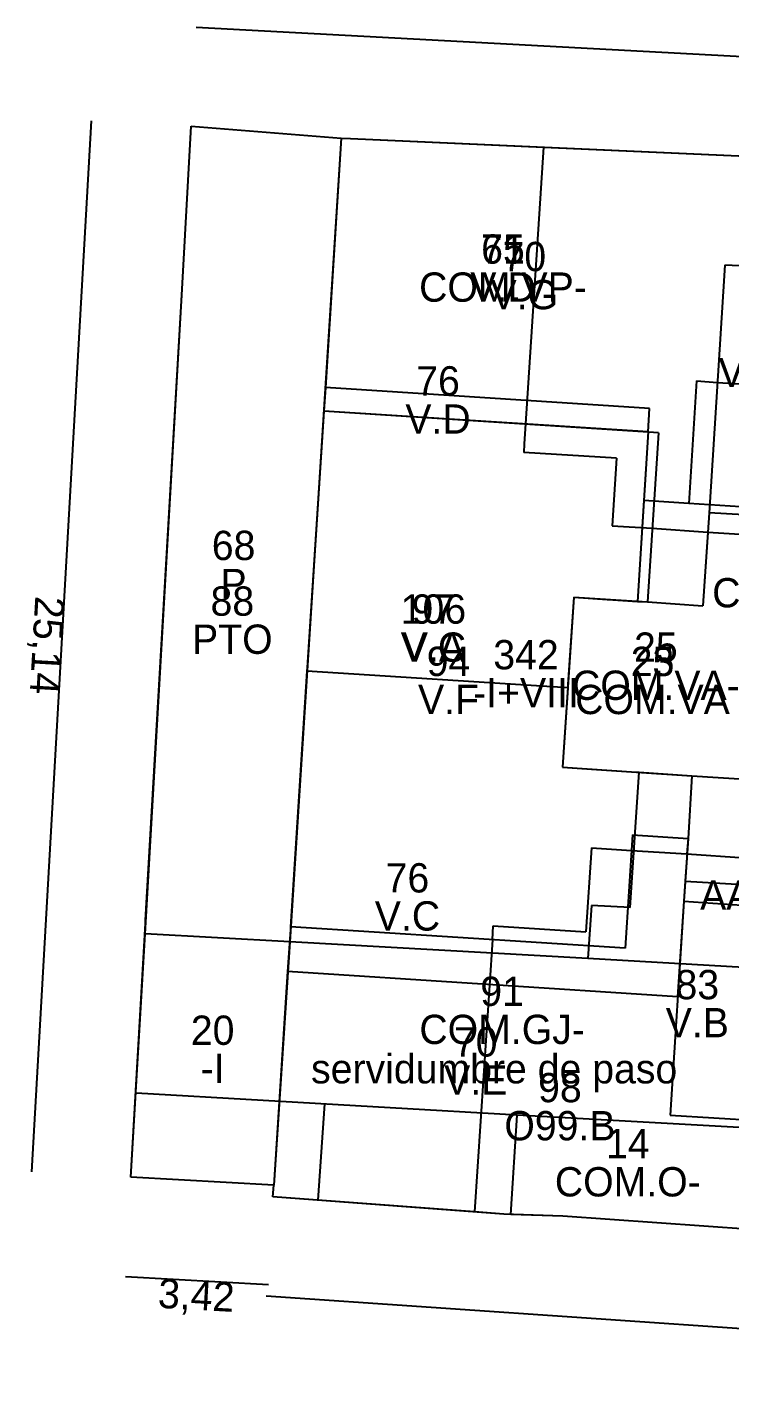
# Model space of a CAD drawing. Header units: metres. Extents: x 442986.4 to 443031.1, y 4474286 to 4474320.8.
# Drawn here: x 442986.39 to 443003.17, y 4474288.47 to 4474320.83 of the extents above; entities that cross this region are included whole.
import ezdxf
from ezdxf.enums import TextEntityAlignment as Align

# ---------------------------------------------------------------- set-up
doc = ezdxf.new("R2010")
doc.units = ezdxf.units.M

msp = doc.modelspace()

# ---------------------------------------------------------------- linework, layer by layer
at = {"layer": 'PG-CO'}
for p, q in [((442990.43, 4474320.83), (443023.77, 4474319.03)), ((442986.5, 4474293.49), (442987.93, 4474318.59)), ((442992.15, 4474290.79), (442988.74, 4474290.98)), ((443021.8, 4474288.47), (442992.1, 4474290.52))]:
    msp.add_line(p, q, dxfattribs=at)
at = {"layer": 'PG-LI'}
for p, q in [((442993.89, 4474318.18), (442992.66, 4474298.98)), ((442992.66, 4474298.98), (442989.21, 4474299.17)), ((442992.66, 4474298.98), (442992.28, 4474293.17))]:
    msp.add_line(p, q, dxfattribs=at)
at = {"layer": 'PG-LP'}
for p, q in [((442990.09, 4474314.57), (442990.31, 4474318.46)), ((442990.31, 4474318.46), (442993.89, 4474318.18)), ((442993.89, 4474318.18), (442994.11, 4474318.17)), ((442994.11, 4474318.17), (443004.32, 4474317.71)), ((442989.22, 4474299.5), (442990.09, 4474314.57)), ((442989.21, 4474299.17), (442989.22, 4474299.5)), ((442988.87, 4474293.36), (442989.21, 4474299.17)), ((442992.28, 4474293.17), (442988.87, 4474293.36)), ((442992.26, 4474292.89), (442992.28, 4474293.17)), ((442997.77, 4474292.48), (442992.26, 4474292.89)), ((442999.18, 4474292.43), (442997.77, 4474292.48)), ((443003.67, 4474292.11), (442999.18, 4474292.43))]:
    msp.add_line(p, q, dxfattribs=at)
at = {"layer": 'PS01-LA'}
for p, q in [((442990.09, 4474314.57), (442990.31, 4474318.46)), ((442990.31, 4474318.46), (442993.89, 4474318.18)), ((442989.21, 4474299.17), (442990.09, 4474314.57)), ((442998.09, 4474294.84), (442988.99, 4474295.37)), ((442993.49, 4474295.11), (442993.33, 4474292.81))]:
    msp.add_line(p, q, dxfattribs=at)
at = {"layer": 'PS01-LI'}
for p, q in [((443002.37, 4474312.38), (443002.19, 4474309.45)), ((443002.37, 4474312.38), (443002.87, 4474312.34)), ((443001.25, 4474311.72), (442993.51, 4474312.22)), ((443002.87, 4474312.34), (443003.97, 4474312.27)), ((443001.22, 4474311.16), (443001.25, 4474311.72)), ((443001.22, 4474311.16), (443001.11, 4474309.52)), ((443001.11, 4474309.52), (443000.96, 4474307.11)), ((443002.19, 4474309.45), (443001.11, 4474309.52)), ((443002.68, 4474309.42), (443002.19, 4474309.45)), ((443004.06, 4474309.33), (443002.68, 4474309.42)), ((442999.44, 4474307.21), (442999.17, 4474303.15)), ((442999.44, 4474307.21), (443000.96, 4474307.11)), ((442999.17, 4474303.15), (443000.94, 4474303.03)), ((443000.79, 4474299.8), (443001, 4474303.03)), ((443000.94, 4474303.03), (443001, 4474303.03)), ((443001, 4474303.03), (443002.26, 4474302.95)), ((443002.26, 4474302.95), (443003.64, 4474302.86)), ((442999.86, 4474299.85), (442999.78, 4474298.58)), ((443000.79, 4474299.8), (442999.86, 4474299.85)), ((442999.78, 4474298.58), (442992.66, 4474298.98)), ((443007.77, 4474298.13), (442999.78, 4474298.58)), ((442997.94, 4474292.47), (442998.09, 4474294.84)), ((443003.82, 4474294.52), (442998.09, 4474294.84))]:
    msp.add_line(p, q, dxfattribs=at)
at = {"layer": 'PS01-LP'}
for p, q in [((442993.89, 4474318.18), (442993.51, 4474312.22)), ((442993.89, 4474318.18), (442994.11, 4474318.17)), ((442994.11, 4474318.17), (443004.32, 4474317.71)), ((442993.51, 4474312.22), (442993.47, 4474311.66)), ((442993.47, 4474311.66), (442992.68, 4474299.34)), ((442988.87, 4474293.36), (442989.21, 4474299.17)), ((442992.66, 4474298.98), (442989.21, 4474299.17)), ((442992.68, 4474299.27), (442992.66, 4474298.98)), ((442992.68, 4474299.34), (442992.68, 4474299.27)), ((442992.28, 4474293.17), (442988.87, 4474293.36)), ((442992.26, 4474292.89), (442992.28, 4474293.17)), ((442997.77, 4474292.48), (442992.26, 4474292.89)), ((442997.94, 4474292.47), (442997.77, 4474292.48)), ((442999.18, 4474292.43), (442997.94, 4474292.47)), ((443003.67, 4474292.11), (442999.18, 4474292.43))]:
    msp.add_line(p, q, dxfattribs=at)
at = {"layer": 'PS02-LI'}
for p, q in [((442993.89, 4474318.18), (442993.47, 4474311.66)), ((443003.05, 4474315.14), (443002.67, 4474309.23)), ((443004.15, 4474315.09), (443003.05, 4474315.14)), ((442993.47, 4474311.66), (442992.68, 4474299.34)), ((443001.22, 4474311.16), (442993.47, 4474311.66)), ((443001.22, 4474311.16), (443000.96, 4474307.11)), ((443002.67, 4474309.23), (443002.52, 4474307.01)), ((443004.05, 4474309.15), (443002.67, 4474309.23)), ((442999.44, 4474307.21), (442999.17, 4474303.15)), ((442999.44, 4474307.21), (443000.96, 4474307.11)), ((443000.96, 4474307.11), (443001.2, 4474307.1)), ((443001.2, 4474307.1), (443002.52, 4474307.01)), ((442999.17, 4474303.15), (443000.94, 4474303.03)), ((443000.94, 4474303.03), (443002.26, 4474302.95)), ((443002.26, 4474302.95), (443002.17, 4474301.45)), ((443002.17, 4474301.45), (443002.1, 4474300.43)), ((443002.1, 4474300.43), (443002.07, 4474299.95)), ((443002.1, 4474300.43), (443003.48, 4474300.35)), ((443002.07, 4474299.95), (443001.92, 4474297.67)), ((442992.68, 4474299.27), (442992.61, 4474298.27)), ((442992.68, 4474299.34), (442992.68, 4474299.27)), ((442992.61, 4474298.27), (442992.28, 4474293.17)), ((443001.92, 4474297.67), (442992.61, 4474298.27))]:
    msp.add_line(p, q, dxfattribs=at)
at = {"layer": 'PS02-LP'}
for p, q in [((442990.09, 4474314.57), (442990.31, 4474318.46)), ((442990.31, 4474318.46), (442993.89, 4474318.18)), ((442993.89, 4474318.18), (442994.11, 4474318.17)), ((442994.11, 4474318.17), (443004.32, 4474317.71)), ((442988.87, 4474293.36), (442990.09, 4474314.57)), ((442992.28, 4474293.17), (442988.87, 4474293.36)), ((442992.26, 4474292.89), (442992.28, 4474293.17)), ((442997.77, 4474292.48), (442992.26, 4474292.89)), ((442999.18, 4474292.43), (442997.77, 4474292.48)), ((443003.67, 4474292.11), (442999.18, 4474292.43))]:
    msp.add_line(p, q, dxfattribs=at)
at = {"layer": 'PS03-LA'}
for p, q in [((442990.09, 4474314.57), (442990.31, 4474318.46)), ((442990.31, 4474318.46), (442993.89, 4474318.18)), ((442993.89, 4474318.18), (442993.47, 4474311.66)), ((442993.89, 4474318.18), (442994.11, 4474318.17)), ((442994.11, 4474318.17), (443004.32, 4474317.71)), ((442988.87, 4474293.36), (442990.09, 4474314.57)), ((442993.47, 4474311.66), (442992.68, 4474299.34)), ((443002.67, 4474309.23), (443002.52, 4474307.01)), ((443004.05, 4474309.15), (443002.67, 4474309.23)), ((442999.44, 4474307.21), (442999.17, 4474303.15)), ((442999.44, 4474307.21), (443000.96, 4474307.11)), ((443000.96, 4474307.11), (443001.2, 4474307.1)), ((443001.2, 4474307.1), (443002.52, 4474307.01)), ((442999.17, 4474303.15), (443000.94, 4474303.03)), ((443000.94, 4474303.03), (443002.26, 4474302.95)), ((443002.26, 4474302.95), (443002.17, 4474301.45)), ((443002.17, 4474301.45), (443002.1, 4474300.43)), ((443002.1, 4474300.43), (443003.48, 4474300.35)), ((442992.68, 4474299.27), (442992.61, 4474298.27)), ((442992.68, 4474299.34), (442992.68, 4474299.27)), ((442992.61, 4474298.27), (442992.28, 4474293.17)), ((442992.28, 4474293.17), (442988.87, 4474293.36)), ((442992.26, 4474292.89), (442992.28, 4474293.17)), ((442997.77, 4474292.48), (442992.26, 4474292.89)), ((442999.18, 4474292.43), (442997.77, 4474292.48)), ((443003.67, 4474292.11), (442999.18, 4474292.43))]:
    msp.add_line(p, q, dxfattribs=at)
at = {"layer": 'PS04-LA'}
for p, q in [((442990.09, 4474314.57), (442990.31, 4474318.46)), ((442990.31, 4474318.46), (442993.89, 4474318.18)), ((442988.87, 4474293.36), (442990.09, 4474314.57)), ((442992.28, 4474293.17), (442988.87, 4474293.36))]:
    msp.add_line(p, q, dxfattribs=at)
at = {"layer": 'PS04-LI'}
for p, q in [((443003.05, 4474315.14), (443002.67, 4474309.23)), ((443004.15, 4474315.09), (443003.05, 4474315.14)), ((443001.46, 4474311.14), (442993.47, 4474311.66)), ((443001.46, 4474311.14), (443001.2, 4474307.1)), ((443002.67, 4474309.23), (443002.52, 4474307.01)), ((443004.05, 4474309.15), (443002.67, 4474309.23)), ((442999.44, 4474307.21), (442999.17, 4474303.15)), ((442999.44, 4474307.21), (443001.2, 4474307.1)), ((443001.2, 4474307.1), (443002.52, 4474307.01)), ((442999.17, 4474303.15), (443000.94, 4474303.03)), ((443000.94, 4474303.03), (443002.26, 4474302.95)), ((443002.26, 4474302.95), (443002.17, 4474301.45)), ((443000.84, 4474301.54), (443000.67, 4474298.83)), ((443000.84, 4474301.54), (443002.17, 4474301.45)), ((443002.17, 4474301.45), (443002.07, 4474299.95)), ((443002.07, 4474299.95), (443001.74, 4474294.84)), ((443002.07, 4474299.95), (443003.45, 4474299.86)), ((443000.67, 4474298.83), (442992.68, 4474299.34)), ((443001.74, 4474294.84), (443003.83, 4474294.71))]:
    msp.add_line(p, q, dxfattribs=at)
at = {"layer": 'PS04-LP'}
for p, q in [((442993.89, 4474318.18), (442993.47, 4474311.66)), ((442993.89, 4474318.18), (442994.11, 4474318.17)), ((442994.11, 4474318.17), (443004.32, 4474317.71)), ((442993.47, 4474311.66), (442992.68, 4474299.34)), ((442992.68, 4474299.27), (442992.28, 4474293.17)), ((442992.68, 4474299.34), (442992.68, 4474299.27)), ((442992.26, 4474292.89), (442992.28, 4474293.17)), ((442997.77, 4474292.48), (442992.26, 4474292.89)), ((442999.18, 4474292.43), (442997.77, 4474292.48)), ((443003.67, 4474292.11), (442999.18, 4474292.43))]:
    msp.add_line(p, q, dxfattribs=at)
at = {"layer": 'PS05-LA'}
for p, q in [((442990.09, 4474314.57), (442990.31, 4474318.46)), ((442990.31, 4474318.46), (442993.89, 4474318.18)), ((442988.87, 4474293.36), (442990.09, 4474314.57)), ((442992.28, 4474293.17), (442988.87, 4474293.36))]:
    msp.add_line(p, q, dxfattribs=at)
at = {"layer": 'PS05-LI'}
for p, q in [((443003.05, 4474315.14), (443002.67, 4474309.23)), ((443004.15, 4474315.09), (443003.05, 4474315.14)), ((443001.46, 4474311.14), (442993.47, 4474311.66)), ((443001.46, 4474311.14), (443001.2, 4474307.1)), ((443002.67, 4474309.23), (443002.52, 4474307.01)), ((443004.05, 4474309.15), (443002.67, 4474309.23)), ((442999.44, 4474307.21), (442999.17, 4474303.15)), ((442999.44, 4474307.21), (443001.2, 4474307.1)), ((443001.2, 4474307.1), (443002.52, 4474307.01)), ((442999.17, 4474303.15), (443000.94, 4474303.03)), ((443000.94, 4474303.03), (443002.26, 4474302.95)), ((443002.26, 4474302.95), (443002.17, 4474301.45)), ((443000.84, 4474301.54), (443000.67, 4474298.83)), ((443000.84, 4474301.54), (443002.17, 4474301.45)), ((443002.17, 4474301.45), (443002.07, 4474299.95)), ((443002.07, 4474299.95), (443001.74, 4474294.84)), ((443002.07, 4474299.95), (443003.45, 4474299.86)), ((443000.67, 4474298.83), (442992.68, 4474299.34)), ((443001.74, 4474294.84), (443003.83, 4474294.71))]:
    msp.add_line(p, q, dxfattribs=at)
at = {"layer": 'PS05-LP'}
for p, q in [((442993.89, 4474318.18), (442993.47, 4474311.66)), ((442993.89, 4474318.18), (442994.11, 4474318.17)), ((442994.11, 4474318.17), (443004.32, 4474317.71)), ((442993.47, 4474311.66), (442992.68, 4474299.34)), ((442992.68, 4474299.27), (442992.28, 4474293.17)), ((442992.68, 4474299.34), (442992.68, 4474299.27)), ((442992.26, 4474292.89), (442992.28, 4474293.17)), ((442997.77, 4474292.48), (442992.26, 4474292.89)), ((442999.18, 4474292.43), (442997.77, 4474292.48)), ((443003.67, 4474292.11), (442999.18, 4474292.43))]:
    msp.add_line(p, q, dxfattribs=at)
at = {"layer": 'PS06-LA'}
for p, q in [((442990.09, 4474314.57), (442990.31, 4474318.46)), ((442990.31, 4474318.46), (442993.89, 4474318.18)), ((442988.87, 4474293.36), (442990.09, 4474314.57)), ((442992.28, 4474293.17), (442988.87, 4474293.36))]:
    msp.add_line(p, q, dxfattribs=at)
at = {"layer": 'PS06-LI'}
for p, q in [((443003.05, 4474315.14), (443002.67, 4474309.23)), ((443004.15, 4474315.09), (443003.05, 4474315.14)), ((443001.46, 4474311.14), (442993.47, 4474311.66)), ((443001.46, 4474311.14), (443001.2, 4474307.1)), ((443002.67, 4474309.23), (443002.52, 4474307.01)), ((443004.05, 4474309.15), (443002.67, 4474309.23)), ((442999.44, 4474307.21), (442999.17, 4474303.15)), ((442999.44, 4474307.21), (443001.2, 4474307.1)), ((443001.2, 4474307.1), (443002.52, 4474307.01)), ((442999.17, 4474303.15), (443000.94, 4474303.03)), ((443000.94, 4474303.03), (443002.26, 4474302.95)), ((443002.26, 4474302.95), (443002.17, 4474301.45)), ((443000.84, 4474301.54), (443000.67, 4474298.83)), ((443000.84, 4474301.54), (443002.17, 4474301.45)), ((443002.17, 4474301.45), (443002.07, 4474299.95)), ((443002.07, 4474299.95), (443001.74, 4474294.84)), ((443002.07, 4474299.95), (443003.45, 4474299.86)), ((443000.67, 4474298.83), (442992.68, 4474299.34)), ((443001.74, 4474294.84), (443003.83, 4474294.71))]:
    msp.add_line(p, q, dxfattribs=at)
at = {"layer": 'PS06-LP'}
for p, q in [((442993.89, 4474318.18), (442993.47, 4474311.66)), ((442993.89, 4474318.18), (442994.11, 4474318.17)), ((442994.11, 4474318.17), (443004.32, 4474317.71)), ((442993.47, 4474311.66), (442992.68, 4474299.34)), ((442992.68, 4474299.27), (442992.28, 4474293.17)), ((442992.68, 4474299.34), (442992.68, 4474299.27)), ((442992.26, 4474292.89), (442992.28, 4474293.17)), ((442997.77, 4474292.48), (442992.26, 4474292.89)), ((442999.18, 4474292.43), (442997.77, 4474292.48)), ((443003.67, 4474292.11), (442999.18, 4474292.43))]:
    msp.add_line(p, q, dxfattribs=at)
at = {"layer": 'PS07-LA'}
for p, q in [((442990.09, 4474314.57), (442990.31, 4474318.46)), ((442990.31, 4474318.46), (442993.89, 4474318.18)), ((442988.87, 4474293.36), (442990.09, 4474314.57)), ((442992.28, 4474293.17), (442988.87, 4474293.36))]:
    msp.add_line(p, q, dxfattribs=at)
at = {"layer": 'PS07-LI'}
for p, q in [((443003.05, 4474315.14), (443002.67, 4474309.23)), ((443004.15, 4474315.09), (443003.05, 4474315.14)), ((443001.46, 4474311.14), (442993.47, 4474311.66)), ((443001.46, 4474311.14), (443001.2, 4474307.1)), ((443002.67, 4474309.23), (443002.52, 4474307.01)), ((443004.05, 4474309.15), (443002.67, 4474309.23)), ((442999.44, 4474307.21), (442999.17, 4474303.15)), ((442999.44, 4474307.21), (443001.2, 4474307.1)), ((443001.2, 4474307.1), (443002.52, 4474307.01)), ((442999.17, 4474303.15), (443000.94, 4474303.03)), ((443000.94, 4474303.03), (443002.26, 4474302.95)), ((443002.26, 4474302.95), (443002.17, 4474301.45)), ((443000.84, 4474301.54), (443000.67, 4474298.83)), ((443000.84, 4474301.54), (443002.17, 4474301.45)), ((443002.17, 4474301.45), (443002.07, 4474299.95)), ((443002.07, 4474299.95), (443001.74, 4474294.84)), ((443002.07, 4474299.95), (443003.45, 4474299.86)), ((443000.67, 4474298.83), (442992.68, 4474299.34)), ((443001.74, 4474294.84), (443003.83, 4474294.71))]:
    msp.add_line(p, q, dxfattribs=at)
at = {"layer": 'PS07-LP'}
for p, q in [((442993.89, 4474318.18), (442993.47, 4474311.66)), ((442993.89, 4474318.18), (442994.11, 4474318.17)), ((442994.11, 4474318.17), (443004.32, 4474317.71)), ((442993.47, 4474311.66), (442992.68, 4474299.34)), ((442992.68, 4474299.27), (442992.28, 4474293.17)), ((442992.68, 4474299.34), (442992.68, 4474299.27)), ((442992.26, 4474292.89), (442992.28, 4474293.17)), ((442997.77, 4474292.48), (442992.26, 4474292.89)), ((442999.18, 4474292.43), (442997.77, 4474292.48)), ((443003.67, 4474292.11), (442999.18, 4474292.43))]:
    msp.add_line(p, q, dxfattribs=at)
at = {"layer": 'PS08-LA'}
for p, q in [((442990.09, 4474314.57), (442990.31, 4474318.46)), ((442990.31, 4474318.46), (442993.89, 4474318.18)), ((442988.87, 4474293.36), (442990.09, 4474314.57)), ((442992.28, 4474293.17), (442988.87, 4474293.36))]:
    msp.add_line(p, q, dxfattribs=at)
at = {"layer": 'PS08-LI'}
for p, q in [((443003.05, 4474315.14), (443002.67, 4474309.23)), ((443004.15, 4474315.09), (443003.05, 4474315.14)), ((443001.46, 4474311.14), (442993.47, 4474311.66)), ((443001.46, 4474311.14), (443001.2, 4474307.1)), ((443002.67, 4474309.23), (443002.52, 4474307.01)), ((443004.05, 4474309.15), (443002.67, 4474309.23)), ((442999.44, 4474307.21), (442999.17, 4474303.15)), ((442999.44, 4474307.21), (443001.2, 4474307.1)), ((443001.2, 4474307.1), (443002.52, 4474307.01)), ((442999.17, 4474303.15), (443000.94, 4474303.03)), ((443000.94, 4474303.03), (443002.26, 4474302.95)), ((443002.26, 4474302.95), (443002.17, 4474301.45)), ((443000.84, 4474301.54), (443000.67, 4474298.83)), ((443000.84, 4474301.54), (443002.17, 4474301.45)), ((443002.17, 4474301.45), (443002.07, 4474299.95)), ((443002.07, 4474299.95), (443001.74, 4474294.84)), ((443002.07, 4474299.95), (443003.45, 4474299.86)), ((443000.67, 4474298.83), (442992.68, 4474299.34)), ((443001.74, 4474294.84), (443003.83, 4474294.71))]:
    msp.add_line(p, q, dxfattribs=at)
at = {"layer": 'PS08-LP'}
for p, q in [((442993.89, 4474318.18), (442993.47, 4474311.66)), ((442993.89, 4474318.18), (442994.11, 4474318.17)), ((442994.11, 4474318.17), (443004.32, 4474317.71)), ((442993.47, 4474311.66), (442992.68, 4474299.34)), ((442992.68, 4474299.27), (442992.28, 4474293.17)), ((442992.68, 4474299.34), (442992.68, 4474299.27)), ((442992.26, 4474292.89), (442992.28, 4474293.17)), ((442997.77, 4474292.48), (442992.26, 4474292.89)), ((442999.18, 4474292.43), (442997.77, 4474292.48)), ((443003.67, 4474292.11), (442999.18, 4474292.43))]:
    msp.add_line(p, q, dxfattribs=at)
at = {"layer": 'PS09-LA'}
for p, q in [((442990.09, 4474314.57), (442990.31, 4474318.46)), ((442990.31, 4474318.46), (442993.89, 4474318.18)), ((442988.87, 4474293.36), (442990.09, 4474314.57)), ((442992.28, 4474293.17), (442988.87, 4474293.36))]:
    msp.add_line(p, q, dxfattribs=at)
at = {"layer": 'PS09-LI'}
for p, q in [((442998.72, 4474317.96), (442998.29, 4474311.35)), ((442998.29, 4474311.35), (442998.26, 4474310.88)), ((442998.26, 4474310.88), (442998.25, 4474310.67)), ((443000.46, 4474310.53), (442998.25, 4474310.67)), ((443000.46, 4474310.53), (443000.36, 4474308.92)), ((443000.36, 4474308.92), (443001.31, 4474308.86)), ((443001.31, 4474308.86), (443002.64, 4474308.77)), ((443002.64, 4474308.77), (443002.52, 4474307.01)), ((443002.64, 4474308.77), (443004.02, 4474308.68)), ((442999.44, 4474307.21), (442999.3, 4474305.13)), ((442999.44, 4474307.21), (443000.24, 4474307.16)), ((443000.24, 4474307.16), (443001.2, 4474307.1)), ((443001.2, 4474307.1), (443002.52, 4474307.01)), ((442999.3, 4474305.05), (442993.07, 4474305.45)), ((442999.3, 4474305.05), (442999.17, 4474303.15)), ((442999.3, 4474305.13), (442999.3, 4474305.05)), ((442999.17, 4474303.15), (442999.98, 4474303.1)), ((442999.98, 4474303.1), (443000.94, 4474303.03)), ((443000.94, 4474303.03), (443002.26, 4474302.95)), ((443002.26, 4474302.95), (443002.17, 4474301.45)), ((443002.17, 4474301.45), (443002.14, 4474301.08)), ((442999.86, 4474301.23), (442999.73, 4474299.22)), ((442999.86, 4474301.23), (443000.82, 4474301.16)), ((443000.82, 4474301.16), (443002.14, 4474301.08)), ((443002.14, 4474301.08), (443003.52, 4474300.99)), ((442997.5, 4474299.03), (442997.52, 4474299.36)), ((442997.52, 4474299.36), (442999.73, 4474299.22)), ((442997.5, 4474299.03), (442997.07, 4474292.53))]:
    msp.add_line(p, q, dxfattribs=at)
at = {"layer": 'PS09-LP'}
for p, q in [((442993.89, 4474318.18), (442993.47, 4474311.66)), ((442993.89, 4474318.18), (442994.11, 4474318.17)), ((442994.11, 4474318.17), (442998.72, 4474317.96)), ((442998.72, 4474317.96), (443004.32, 4474317.71)), ((442993.47, 4474311.66), (442993.08, 4474305.53)), ((442993.07, 4474305.45), (442992.68, 4474299.34)), ((442993.08, 4474305.53), (442993.07, 4474305.45)), ((442992.68, 4474299.27), (442992.28, 4474293.17)), ((442992.68, 4474299.34), (442992.68, 4474299.27)), ((442992.26, 4474292.89), (442992.28, 4474293.17)), ((442997.07, 4474292.53), (442992.26, 4474292.89)), ((442997.77, 4474292.48), (442997.07, 4474292.53)), ((442999.18, 4474292.43), (442997.77, 4474292.48)), ((443003.67, 4474292.11), (442999.18, 4474292.43))]:
    msp.add_line(p, q, dxfattribs=at)

# ---------------------------------------------------------------- texts
at = {"layer": 'PG-AA'}
for s, p in [('P', (442991.32, 4474307.89)), ('-I+VIII', (442998.3, 4474305.28)), ('-I', (442990.82, 4474296.31))]:
    msp.add_text(s, height=0.7, dxfattribs=at).set_placement(p, align=Align.TOP_CENTER)
at = {"layer": 'PG-AS'}
for s, p in [('68', (442991.32, 4474307.89)), ('342', (442998.3, 4474305.28)), ('20', (442990.82, 4474296.31))]:
    msp.add_text(s, height=0.7, dxfattribs=at).set_placement(p, align=Align.BOTTOM_CENTER)
at = {"layer": 'PG-CO'}
for s, rotation, p in [('25,14', 266.74, (442987.22, 4474306.04)), ('3,42', 356.81, (442990.45, 4474290.89))]:
    msp.add_text(s, height=0.7, rotation=rotation, dxfattribs=at).set_placement(p, align=Align.TOP_CENTER)
at = {"layer": 'PS01-AS'}
for s, p in [('65', (442997.75, 4474314.97)), ('97', (442996.09, 4474306.37)), ('25', (443001.4, 4474305.46)), ('91', (442997.73, 4474297.24)), ('14', (443000.73, 4474293.6))]:
    msp.add_text(s, height=0.7, dxfattribs=at).set_placement(p, align=Align.BOTTOM_CENTER)
at = {"layer": 'PS01-AU'}
for s, p in [('COM.VP-', (442997.75, 4474314.97)), ('COM.TA-', (443004.72, 4474307.67)), ('V.A', (442996.09, 4474306.37)), ('COM.VA-', (443001.4, 4474305.46)), ('AAL.D', (443003.81, 4474300.45)), ('COM.GJ-', (442997.73, 4474297.24)), ('COM.O-', (443000.73, 4474293.6))]:
    msp.add_text(s, height=0.7, dxfattribs=at).set_placement(p, align=Align.TOP_CENTER)
at = {"layer": 'PS01-TO'}
msp.add_text('servidumbre de paso', height=0.7, dxfattribs=at).set_placement((442997.54, 4474295.95), align=Align.MIDDLE_CENTER)
at = {"layer": 'PS02-AS'}
for s, p in [('71', (442997.75, 4474314.97)), ('88', (442991.29, 4474306.56)), ('106', (442996.09, 4474306.37)), ('98', (442999.11, 4474294.94))]:
    msp.add_text(s, height=0.7, dxfattribs=at).set_placement(p, align=Align.BOTTOM_CENTER)
at = {"layer": 'PS02-AU'}
for s, p in [('V.D', (442997.75, 4474314.97)), ('PTO', (442991.29, 4474306.56)), ('V.C', (442996.09, 4474306.37)), ('O99.B', (442999.11, 4474294.94))]:
    msp.add_text(s, height=0.7, dxfattribs=at).set_placement(p, align=Align.TOP_CENTER)
at = {"layer": 'PS04-AS'}
for s, p in [('70', (442998.26, 4474314.79)), ('94', (442996.45, 4474305.12)), ('25', (443001.32, 4474305.12)), ('70', (442997.1, 4474296.03))]:
    msp.add_text(s, height=0.7, dxfattribs=at).set_placement(p, align=Align.BOTTOM_CENTER)
at = {"layer": 'PS04-AU'}
for s, p in [('V.G', (442998.26, 4474314.79)), ('V.F', (442996.45, 4474305.12)), ('COM.VA', (443001.32, 4474305.12)), ('V.E', (442997.1, 4474296.03))]:
    msp.add_text(s, height=0.7, dxfattribs=at).set_placement(p, align=Align.TOP_CENTER)
at = {"layer": 'PS05-AS'}
for s, p in [('70', (442998.26, 4474314.79)), ('94', (442996.45, 4474305.12)), ('25', (443001.32, 4474305.12)), ('70', (442997.1, 4474296.03))]:
    msp.add_text(s, height=0.7, dxfattribs=at).set_placement(p, align=Align.BOTTOM_CENTER)
at = {"layer": 'PS05-AU'}
for s, p in [('V.G', (442998.26, 4474314.79)), ('V.F', (442996.45, 4474305.12)), ('COM.VA', (443001.32, 4474305.12)), ('V.E', (442997.1, 4474296.03))]:
    msp.add_text(s, height=0.7, dxfattribs=at).set_placement(p, align=Align.TOP_CENTER)
at = {"layer": 'PS06-AS'}
for s, p in [('70', (442998.26, 4474314.79)), ('94', (442996.45, 4474305.12)), ('25', (443001.32, 4474305.12)), ('70', (442997.1, 4474296.03))]:
    msp.add_text(s, height=0.7, dxfattribs=at).set_placement(p, align=Align.BOTTOM_CENTER)
at = {"layer": 'PS06-AU'}
for s, p in [('V.G', (442998.26, 4474314.79)), ('V.F', (442996.45, 4474305.12)), ('COM.VA', (443001.32, 4474305.12)), ('V.E', (442997.1, 4474296.03))]:
    msp.add_text(s, height=0.7, dxfattribs=at).set_placement(p, align=Align.TOP_CENTER)
at = {"layer": 'PS07-AS'}
for s, p in [('70', (442998.26, 4474314.79)), ('94', (442996.45, 4474305.12)), ('25', (443001.32, 4474305.12)), ('70', (442997.1, 4474296.03))]:
    msp.add_text(s, height=0.7, dxfattribs=at).set_placement(p, align=Align.BOTTOM_CENTER)
at = {"layer": 'PS07-AU'}
for s, p in [('V.G', (442998.26, 4474314.79)), ('V.F', (442996.45, 4474305.12)), ('COM.VA', (443001.32, 4474305.12)), ('V.E', (442997.1, 4474296.03))]:
    msp.add_text(s, height=0.7, dxfattribs=at).set_placement(p, align=Align.TOP_CENTER)
at = {"layer": 'PS08-AS'}
for s, p in [('70', (442998.26, 4474314.79)), ('94', (442996.45, 4474305.12)), ('25', (443001.32, 4474305.12)), ('70', (442997.1, 4474296.03))]:
    msp.add_text(s, height=0.7, dxfattribs=at).set_placement(p, align=Align.BOTTOM_CENTER)
at = {"layer": 'PS08-AU'}
for s, p in [('V.G', (442998.26, 4474314.79)), ('V.F', (442996.45, 4474305.12)), ('COM.VA', (443001.32, 4474305.12)), ('V.E', (442997.1, 4474296.03))]:
    msp.add_text(s, height=0.7, dxfattribs=at).set_placement(p, align=Align.TOP_CENTER)
at = {"layer": 'PS09-AS'}
for s, p in [('76', (442996.2, 4474311.82)), ('23', (443001.32, 4474305.12)), ('76', (442995.47, 4474299.95)), ('83', (443002.39, 4474297.4))]:
    msp.add_text(s, height=0.7, dxfattribs=at).set_placement(p, align=Align.BOTTOM_CENTER)
at = {"layer": 'PS09-AU'}
for s, p in [('V.A', (443003.65, 4474312.93)), ('V.D', (442996.2, 4474311.82)), ('COM.VA', (443001.32, 4474305.12)), ('V.C', (442995.47, 4474299.95)), ('V.B', (443002.39, 4474297.4))]:
    msp.add_text(s, height=0.7, dxfattribs=at).set_placement(p, align=Align.TOP_CENTER)

doc.saveas('drawing.dxf')
